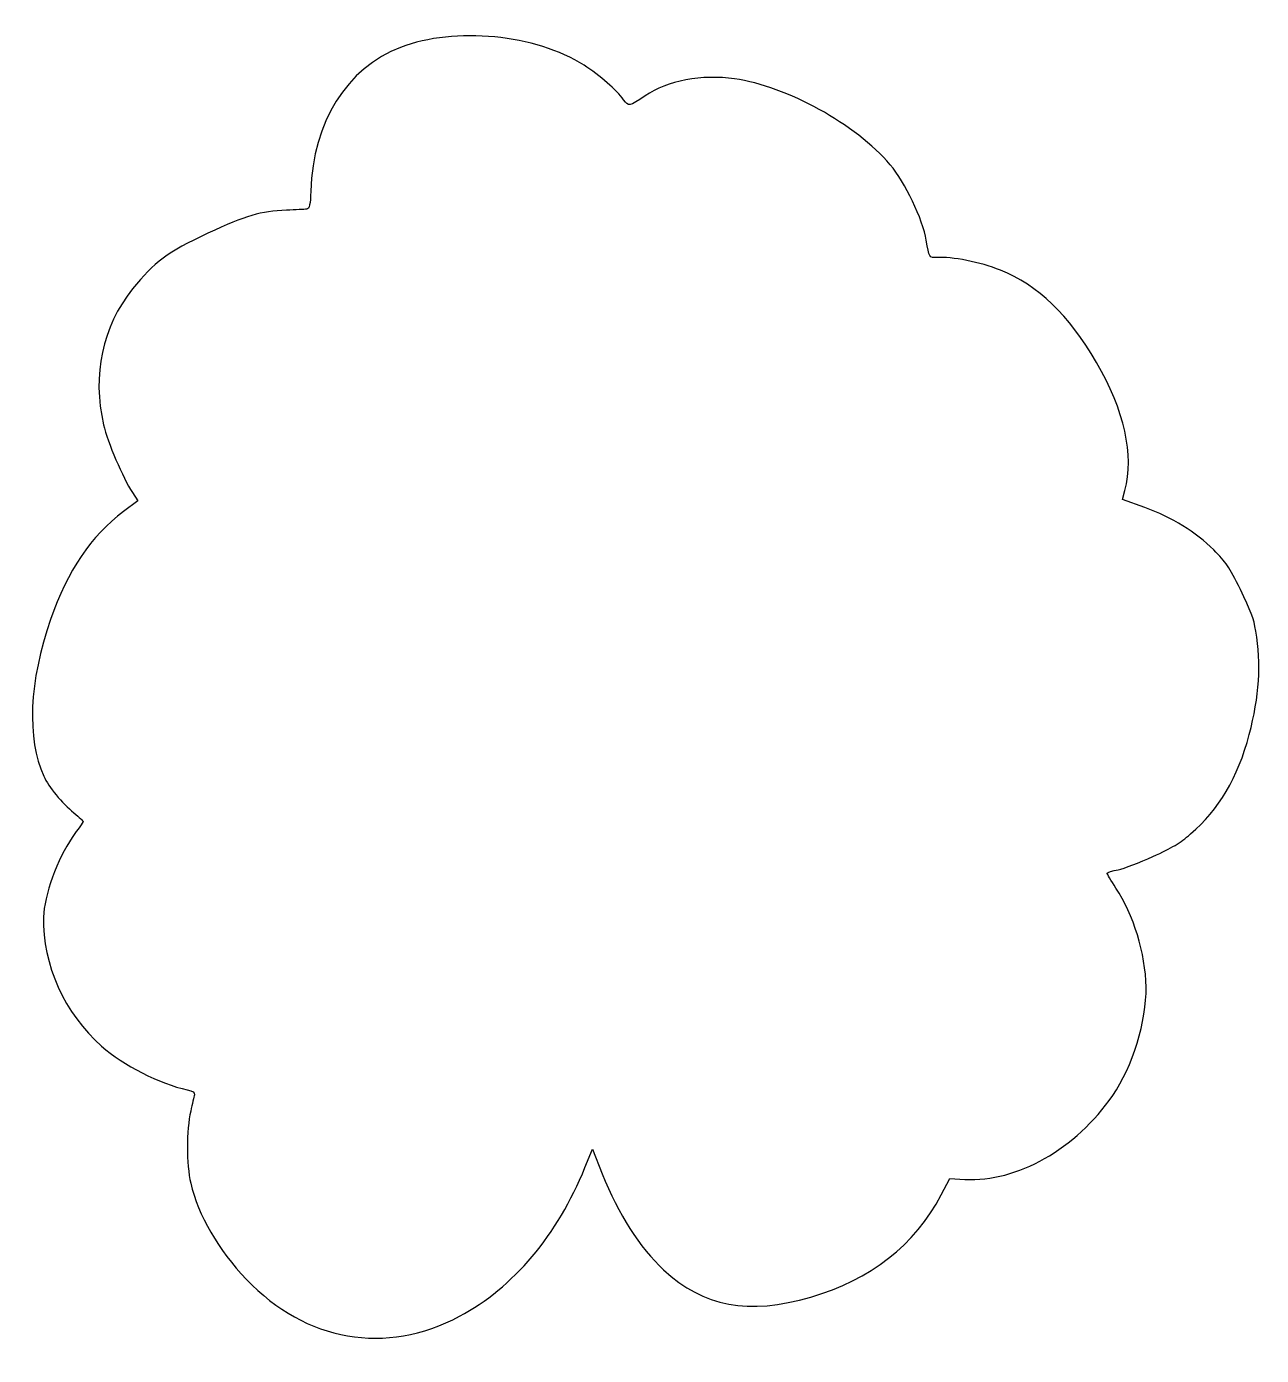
# Model space of a CAD drawing. Header units: centimetres. Extents: x -10.3 to 5, y -7 to 9.4.
import ezdxf

# ---------------------------------------------------------------- set-up
doc = ezdxf.new("R2010")
doc.units = ezdxf.units.CM
doc.header["$MEASUREMENT"] = 0
doc.layers.add('Layer 1', color=7, linetype='Continuous')

msp = doc.modelspace()

# ---------------------------------------------------------------- linework, layer by layer
at = {"layer": 'Layer 1'}
msp.add_open_spline([(4.90955, 1.93385), (4.97856, 1.52744), (4.95279, 1.12389), (4.82755, 0.65004), (4.82755, 0.65004), (4.68592, 0.11417), (4.45396, -0.27881), (4.10036, -0.58191), (4.10036, -0.58191), (3.96677, -0.69642), (3.87599, -0.75077), (3.63361, -0.86133), (3.63361, -0.86133), (3.46811, -0.93682), (3.27406, -1.01027), (3.20239, -1.02454), (3.20239, -1.02454), (3.13071, -1.03881), (3.06944, -1.05765), (3.06622, -1.0664), (3.06622, -1.0664), (3.063, -1.07515), (3.11168, -1.15853), (3.17441, -1.25168), (3.17441, -1.25168), (3.39334, -1.57683), (3.54197, -2.06403), (3.54896, -2.47947), (3.54896, -2.47947), (3.556, -2.89799), (3.38144, -3.46575), (3.13583, -3.82318), (3.13583, -3.82318), (2.68103, -4.48502), (1.95054, -4.89967), (1.30273, -4.86369), (1.30273, -4.86369), (1.30273, -4.86369), (1.11679, -4.85336), (1.11679, -4.85336), (1.11679, -4.85336), (1.11679, -4.85336), (1.0097, -5.05576), (1.0097, -5.05576), (1.0097, -5.05576), (0.68062, -5.67772), (0.13058, -6.1091), (-0.6055, -6.3225), (-0.6055, -6.3225), (-1.384, -6.54821), (-1.93443, -6.44632), (-2.43206, -5.98438), (-2.43206, -5.98438), (-2.72926, -5.7085), (-2.99384, -5.29448), (-3.19315, -4.79342), (-3.19315, -4.79342), (-3.19315, -4.79342), (-3.31484, -4.48748), (-3.31484, -4.48748), (-3.31484, -4.48748), (-3.31484, -4.48748), (-3.40737, -4.71749), (-3.40737, -4.71749), (-3.40737, -4.71749), (-3.74186, -5.54899), (-4.29827, -6.20939), (-4.96017, -6.5605), (-4.96017, -6.5605), (-5.87544, -7.04602), (-6.86801, -6.8745), (-7.60272, -6.10385), (-7.60272, -6.10385), (-7.95492, -5.73442), (-8.2001, -5.31072), (-8.29405, -4.90911), (-8.29405, -4.90911), (-8.34814, -4.67792), (-8.34813, -4.25392), (-8.29403, -4.01717), (-8.29403, -4.01717), (-8.27398, -3.92942), (-8.25369, -3.83884), (-8.24893, -3.81588), (-8.24893, -3.81588), (-8.24274, -3.78597), (-8.26744, -3.76827), (-8.33603, -3.75349), (-8.33603, -3.75349), (-8.67623, -3.68018), (-9.13182, -3.44843), (-9.40036, -3.21208), (-9.40036, -3.21208), (-9.85712, -2.81006), (-10.13171, -2.19866), (-10.11896, -1.61207), (-10.11896, -1.61207), (-10.11328, -1.35056), (-9.94518, -0.8833), (-9.76444, -0.62656), (-9.76444, -0.62656), (-9.69185, -0.52344), (-9.62986, -0.43463), (-9.62669, -0.42921), (-9.62669, -0.42921), (-9.62352, -0.42378), (-9.67527, -0.37477), (-9.74168, -0.32029), (-9.74168, -0.32029), (-9.89257, -0.19652), (-10.05336, -0.001), (-10.11626, 0.13519), (-10.11626, 0.13519), (-10.32857, 0.59488), (-10.2973, 1.31408), (-10.03177, 2.0783), (-10.03177, 2.0783), (-9.82095, 2.68505), (-9.53344, 3.10934), (-9.12533, 3.41596), (-9.12533, 3.41596), (-9.12533, 3.41596), (-8.9484, 3.54889), (-8.9484, 3.54889), (-8.9484, 3.54889), (-8.9484, 3.54889), (-9.01553, 3.65082), (-9.01553, 3.65082), (-9.01553, 3.65082), (-9.13501, 3.83223), (-9.32361, 4.27459), (-9.37366, 4.49084), (-9.37366, 4.49084), (-9.51715, 5.1108), (-9.39084, 5.70382), (-9.01503, 6.17455), (-9.01503, 6.17455), (-8.74536, 6.51233), (-8.58785, 6.62882), (-8.08078, 6.86548), (-8.08078, 6.86548), (-7.60385, 7.08808), (-7.43275, 7.13809), (-7.10505, 7.15072), (-7.10505, 7.15072), (-6.99481, 7.15497), (-6.88378, 7.16124), (-6.85831, 7.16465), (-6.85831, 7.16465), (-6.82287, 7.1694), (-6.8104, 7.22186), (-6.80516, 7.38823), (-6.80516, 7.38823), (-6.77819, 8.24454), (-6.36077, 8.91249), (-5.69163, 9.17011), (-5.69163, 9.17011), (-5.02298, 9.42754), (-4.00996, 9.32887), (-3.41865, 8.94872), (-3.41865, 8.94872), (-3.22423, 8.82373), (-3.01049, 8.63754), (-2.9276, 8.52098), (-2.9276, 8.52098), (-2.86518, 8.4332), (-2.85977, 8.43419), (-2.66026, 8.56981), (-2.66026, 8.56981), (-2.38672, 8.75576), (-1.95515, 8.83754), (-1.55119, 8.77999), (-1.55119, 8.77999), (-0.90183, 8.68747), (-0.052, 8.2179), (0.3778, 7.71411), (0.3778, 7.71411), (0.56083, 7.49958), (0.78199, 7.03675), (0.82439, 6.77955), (0.82439, 6.77955), (0.86007, 6.5631), (0.86324, 6.55786), (0.95446, 6.56443), (0.95446, 6.56443), (1.14137, 6.5779), (1.49288, 6.50769), (1.74258, 6.407), (1.74258, 6.407), (2.21338, 6.21717), (2.58486, 5.86061), (2.93372, 5.26366), (2.93372, 5.26366), (3.27987, 4.67136), (3.40444, 4.11261), (3.28734, 3.67758), (3.28734, 3.67758), (3.28734, 3.67758), (3.25721, 3.56567), (3.25721, 3.56567), (3.25721, 3.56567), (3.25721, 3.56567), (3.53175, 3.46565), (3.53175, 3.46565), (3.53175, 3.46565), (3.87291, 3.34136), (4.1635, 3.16252), (4.38731, 2.93908), (4.38731, 2.93908), (4.54254, 2.78412), (4.57478, 2.73618), (4.71803, 2.44724), (4.71803, 2.44724), (4.84807, 2.18496), (4.88268, 2.09218), (4.90957, 1.93384), (4.90957, 1.93384), (4.90957, 1.93384), (4.90955, 1.93385), (4.90955, 1.93385)], degree=3, knots=[0, 0, 0, 0, 0.01785714, 0.01785714, 0.01785714, 0.01785714, 0.03571429, 0.03571429, 0.03571429, 0.03571429, 0.05357143, 0.05357143, 0.05357143, 0.05357143, 0.07142857, 0.07142857, 0.07142857, 0.07142857, 0.08928571, 0.08928571, 0.08928571, 0.08928571, 0.10714286, 0.10714286, 0.10714286, 0.10714286, 0.125, 0.125, 0.125, 0.125, 0.14285714, 0.14285714, 0.14285714, 0.14285714, 0.16071429, 0.16071429, 0.16071429, 0.16071429, 0.17857143, 0.17857143, 0.17857143, 0.17857143, 0.19642857, 0.19642857, 0.19642857, 0.19642857, 0.21428571, 0.21428571, 0.21428571, 0.21428571, 0.23214286, 0.23214286, 0.23214286, 0.23214286, 0.25, 0.25, 0.25, 0.25, 0.26785714, 0.26785714, 0.26785714, 0.26785714, 0.28571429, 0.28571429, 0.28571429, 0.28571429, 0.30357143, 0.30357143, 0.30357143, 0.30357143, 0.32142857, 0.32142857, 0.32142857, 0.32142857, 0.33928571, 0.33928571, 0.33928571, 0.33928571, 0.35714286, 0.35714286, 0.35714286, 0.35714286, 0.375, 0.375, 0.375, 0.375, 0.39285714, 0.39285714, 0.39285714, 0.39285714, 0.41071429, 0.41071429, 0.41071429, 0.41071429, 0.42857143, 0.42857143, 0.42857143, 0.42857143, 0.44642857, 0.44642857, 0.44642857, 0.44642857, 0.46428571, 0.46428571, 0.46428571, 0.46428571, 0.48214286, 0.48214286, 0.48214286, 0.48214286, 0.5, 0.5, 0.5, 0.5, 0.51785714, 0.51785714, 0.51785714, 0.51785714, 0.53571429, 0.53571429, 0.53571429, 0.53571429, 0.55357143, 0.55357143, 0.55357143, 0.55357143, 0.57142857, 0.57142857, 0.57142857, 0.57142857, 0.58928571, 0.58928571, 0.58928571, 0.58928571, 0.60714286, 0.60714286, 0.60714286, 0.60714286, 0.625, 0.625, 0.625, 0.625, 0.64285714, 0.64285714, 0.64285714, 0.64285714, 0.66071429, 0.66071429, 0.66071429, 0.66071429, 0.67857143, 0.67857143, 0.67857143, 0.67857143, 0.69642857, 0.69642857, 0.69642857, 0.69642857, 0.71428571, 0.71428571, 0.71428571, 0.71428571, 0.73214286, 0.73214286, 0.73214286, 0.73214286, 0.75, 0.75, 0.75, 0.75, 0.76785714, 0.76785714, 0.76785714, 0.76785714, 0.78571429, 0.78571429, 0.78571429, 0.78571429, 0.80357143, 0.80357143, 0.80357143, 0.80357143, 0.82142857, 0.82142857, 0.82142857, 0.82142857, 0.83928571, 0.83928571, 0.83928571, 0.83928571, 0.85714286, 0.85714286, 0.85714286, 0.85714286, 0.875, 0.875, 0.875, 0.875, 0.89285714, 0.89285714, 0.89285714, 0.89285714, 0.91071429, 0.91071429, 0.91071429, 0.91071429, 0.92857143, 0.92857143, 0.92857143, 0.92857143, 0.94642857, 0.94642857, 0.94642857, 0.94642857, 0.96428571, 0.96428571, 0.96428571, 0.96428571, 1, 1, 1, 1], dxfattribs=at)

doc.saveas('drawing.dxf')
